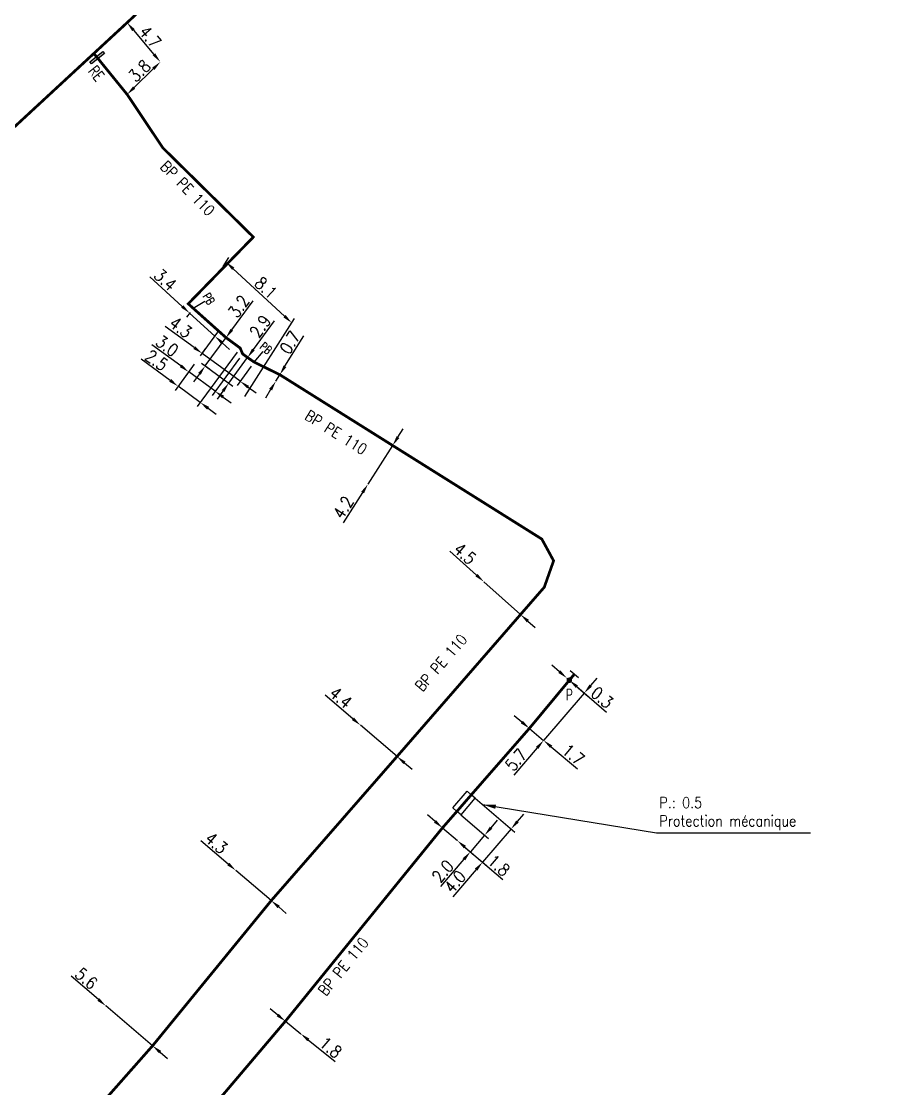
# Model space of a CAD drawing. Header units: millimetres. Extents: x 184998 to 186003, y 126995 to 128002.
# Drawn here: x 185809.5 to 185888.7, y 127800.4 to 127897.9 of the extents above; entities that cross this region are included whole.
import ezdxf
from ezdxf.enums import TextEntityAlignment as Align

# ---------------------------------------------------------------- set-up
doc = ezdxf.new("R2010")
doc.units = ezdxf.units.MM
doc.header["$PDMODE"] = 34
doc.linetypes.add('L_25_PE', pattern=[2000, 1000, 1000])
doc.layers.get('0').update_dxf_attribs({"linetype": 'CONTINUOUS'})
doc.layers.get('DEFPOINTS').update_dxf_attribs({"linetype": 'CONTINUOUS'})
for name, color, linetype in [('L_150', 1, 'CONTINUOUS'), ('L_300', 7, 'CONTINUOUS'), ('L_340', 7, 'CONTINUOUS'), ('L_420', 7, 'CONTINUOUS')]:
    doc.layers.add(name, color=color, linetype=linetype)
doc.styles.add('G_ROMANS', font='ROMANS.SHX', dxfattribs={"width": 0.75})
doc.styles.get("Standard").update_dxf_attribs({"font": 'romans.shx', "width": 0.85})
doc.dimstyles.get("Standard").update_dxf_attribs({"dimtxt": 1.5, "dimasz": 1.2, "dimexe": 0.625, "dimexo": 0.625, "dimgap": 0.25, "dimtad": 1, "dimdec": 1, "dimzin": 0, "dimdsep": 46, "dimtxsty": 'Standard', "dimcen": -0.5, "dimadec": 0, "dimazin": 0, "dimtfac": 1, "dimtdec": 1, "dimtmove": 0, "dimatfit": 3, "dimfxl": 0, "dimtolj": 1, "dimtzin": 0, "dimarcsym": 0})

# ---------------------------------------------------------------- blocks, each defined once
blk = doc.blocks.new('*D391')
at = {"layer": 'DEFPOINTS', "color": 0, "linetype": 'Continuous', "transparency": 16777216}
for p in [(185819.193, 127897.799), (185822.229, 127894.211), (185822.229, 127894.211)]:
    blk.add_point(p, dxfattribs=at)
at = {"layer": 'L_150', "color": 0, "linetype": 'Continuous', "lineweight": -2, "transparency": 16777216}
blk.add_line((185819.775, 127897.112), (185821.648, 127894.898), dxfattribs=at)
at = {"layer": 'L_150', "color": 0, "linetype": 'Continuous', "transparency": 16777216}
for points in [[(185819.889, 127897.209), (185819.66, 127897.015), (185819.193, 127897.799)], [(185821.762, 127894.995), (185821.533, 127894.801), (185822.229, 127894.211)]]:
    blk.add_solid(points, dxfattribs=at)
at = {"layer": 'L_150', "color": 0, "linetype": 'Continuous', "transparency": 16777216, "insert": (185821.284, 127896.489), "char_height": 1.125, "attachment_point": 5, "rotation": 310.23467}
blk.add_mtext('\\A1;4.7', dxfattribs=at)
blk = doc.blocks.new('*D393')
at = {"layer": 'DEFPOINTS', "color": 0, "linetype": 'Continuous', "transparency": 16777216}
for p in [(185822.229, 127894.211), (185822.229, 127894.211), (185819.195, 127891.241)]:
    blk.add_point(p, dxfattribs=at)
at = {"layer": 'L_150', "color": 0, "linetype": 'Continuous', "lineweight": -2, "transparency": 16777216}
blk.add_line((185819.839, 127891.871), (185821.586, 127893.581), dxfattribs=at)
at = {"layer": 'L_150', "color": 0, "linetype": 'Continuous', "transparency": 16777216}
for points in [[(185821.481, 127893.688), (185821.691, 127893.474), (185822.229, 127894.211)], [(185819.734, 127891.978), (185819.944, 127891.764), (185819.195, 127891.241)]]:
    blk.add_solid(points, dxfattribs=at)
at = {"layer": 'L_150', "color": 0, "linetype": 'Continuous', "transparency": 16777216, "insert": (185820.323, 127893.395), "char_height": 1.125, "attachment_point": 5, "rotation": 44.38571}
blk.add_mtext('\\A1;3.8', dxfattribs=at)
blk = doc.blocks.new('L_340_21')
at = {"linetype": 'Continuous'}
blk.add_hatch(color=0, dxfattribs=at).paths.add_polyline_path([(0.125, 0.75), (-0.125, 0.75), (-0.125, -0.75), (0.125, -0.75)])
at = {"color": 0, "linetype": 'Continuous'}
blk.add_lwpolyline([(-0.125, 0.75), (0.125, 0.75), (0.125, -0.75), (-0.125, -0.75)], close=True, dxfattribs=at)
at = {"color": 0, "linetype": 'Continuous', "width": 0.75}
for tag, height, flags, p in [('RE', 1, 8, (0, 2)), ('DEF_LEG', 1.2, 3, (0, -5)), ('DEF_COUP', 1.2, 3, (0, -7.5)), ('DEF_TYPE', 1.2, 3, (0, -10))]:
    blk.add_attdef(tag, text='', height=height, dxfattribs=dict(at, flags=flags)).set_placement(p, align=Align.MIDDLE)
blk = doc.blocks.new('*D1288')
at = {"layer": 'DEFPOINTS', "color": 0, "linetype": 'Continuous', "transparency": 16777216}
for p in [(185827.704, 127875.116), (185834.229, 127870.369), (185829.676, 127863.235)]:
    blk.add_point(p, dxfattribs=at)
at = {"layer": 'L_150', "color": 0, "linetype": 'Continuous', "lineweight": -2, "transparency": 16777216}
for p, q in [((185827.96, 127875.517), (185828.478, 127876.329)), ((185828.882, 127875.316), (185833.568, 127870.98)), ((185829.932, 127863.636), (185834.485, 127870.771))]:
    blk.add_line(p, q, dxfattribs=at)
at = {"layer": 'L_150', "color": 0, "linetype": 'Continuous', "transparency": 16777216}
for points in [[(185828.984, 127875.426), (185828.78, 127875.206), (185828.222, 127875.928)], [(185833.67, 127871.09), (185833.466, 127870.87), (185834.229, 127870.369)]]:
    blk.add_solid(points, dxfattribs=at)
at = {"layer": 'L_150', "color": 0, "linetype": 'Continuous', "transparency": 16777216, "insert": (185831.869, 127873.575), "char_height": 1.125, "attachment_point": 5, "rotation": 317.22074}
blk.add_mtext('\\A1;8.1', dxfattribs=at)
blk = doc.blocks.new('*D1415')
at = {"layer": 'DEFPOINTS', "color": 0, "linetype": 'Continuous', "transparency": 16777216}
for p in [(185817.258, 127807.952), (185817.258, 127807.952), (185821.52, 127804.319)]:
    blk.add_point(p, dxfattribs=at)
at = {"layer": 'L_150', "color": 0, "linetype": 'Continuous', "lineweight": -2, "transparency": 16777216}
for p, q in [((185816.573, 127808.535), (185814.077, 127810.662)), ((185821.52, 127804.319), (185817.258, 127807.952)), ((185822.205, 127803.736), (185822.89, 127803.152))]:
    blk.add_line(p, q, dxfattribs=at)
at = {"layer": 'L_150', "color": 0, "linetype": 'Continuous', "transparency": 16777216}
for points in [[(185816.67, 127808.65), (185816.475, 127808.421), (185817.258, 127807.952)], [(185822.302, 127803.85), (185822.108, 127803.621), (185821.52, 127804.319)]]:
    blk.add_solid(points, dxfattribs=at)
at = {"layer": 'L_150', "color": 0, "linetype": 'Continuous', "transparency": 16777216, "insert": (185815.469, 127810.461), "char_height": 1.125, "attachment_point": 5, "rotation": 319.56301}
blk.add_mtext('\\A1;5.6', dxfattribs=at)
blk = doc.blocks.new('*D1416')
at = {"layer": 'DEFPOINTS', "color": 0, "linetype": 'Continuous', "transparency": 16777216}
for p in [(185829.118, 127820.337), (185829.118, 127820.337), (185832.353, 127817.581)]:
    blk.add_point(p, dxfattribs=at)
at = {"layer": 'L_150', "color": 0, "linetype": 'Continuous', "lineweight": -2, "transparency": 16777216}
for p, q in [((185828.433, 127820.921), (185825.937, 127823.046)), ((185832.353, 127817.581), (185829.118, 127820.337)), ((185833.038, 127816.998), (185833.724, 127816.414))]:
    blk.add_line(p, q, dxfattribs=at)
at = {"layer": 'L_150', "color": 0, "linetype": 'Continuous', "transparency": 16777216}
for points in [[(185828.53, 127821.035), (185828.335, 127820.806), (185829.118, 127820.337)], [(185833.136, 127817.112), (185832.941, 127816.884), (185832.353, 127817.581)]]:
    blk.add_solid(points, dxfattribs=at)
at = {"layer": 'L_150', "color": 0, "linetype": 'Continuous', "transparency": 16777216, "insert": (185827.328, 127822.846), "char_height": 1.125, "attachment_point": 5, "rotation": 319.57868}
blk.add_mtext('\\A1;4.3', dxfattribs=at)
blk = doc.blocks.new('*D1417')
at = {"layer": 'DEFPOINTS', "color": 0, "linetype": 'Continuous', "transparency": 16777216}
for p in [(185840.497, 127833.608), (185840.497, 127833.608), (185843.841, 127830.748)]:
    blk.add_point(p, dxfattribs=at)
at = {"layer": 'L_150', "color": 0, "linetype": 'Continuous', "lineweight": -2, "transparency": 16777216}
for p, q in [((185839.814, 127834.193), (185837.287, 127836.354)), ((185843.841, 127830.748), (185840.497, 127833.608)), ((185844.525, 127830.163), (185845.209, 127829.578))]:
    blk.add_line(p, q, dxfattribs=at)
at = {"layer": 'L_150', "color": 0, "linetype": 'Continuous', "transparency": 16777216}
for points in [[(185839.911, 127834.307), (185839.716, 127834.079), (185840.497, 127833.608)], [(185844.623, 127830.277), (185844.428, 127830.049), (185843.841, 127830.748)]]:
    blk.add_solid(points, dxfattribs=at)
at = {"layer": 'L_150', "color": 0, "linetype": 'Continuous', "transparency": 16777216, "insert": (185838.696, 127836.136), "char_height": 1.125, "attachment_point": 5, "rotation": 319.45749}
blk.add_mtext('\\A1;4.4', dxfattribs=at)
blk = doc.blocks.new('*D1418')
at = {"layer": 'DEFPOINTS', "color": 0, "linetype": 'Continuous', "transparency": 16777216}
for p in [(185851.765, 127846.721), (185851.765, 127846.721), (185855.118, 127843.72)]:
    blk.add_point(p, dxfattribs=at)
at = {"layer": 'L_150', "color": 0, "linetype": 'Continuous', "lineweight": -2, "transparency": 16777216}
for p, q in [((185851.094, 127847.321), (185848.651, 127849.507)), ((185855.118, 127843.72), (185851.765, 127846.721)), ((185855.789, 127843.12), (185856.46, 127842.52))]:
    blk.add_line(p, q, dxfattribs=at)
at = {"layer": 'L_150', "color": 0, "linetype": 'Continuous', "transparency": 16777216}
for points in [[(185851.194, 127847.433), (185850.994, 127847.209), (185851.765, 127846.721)], [(185855.889, 127843.232), (185855.689, 127843.008), (185855.118, 127843.72)]]:
    blk.add_solid(points, dxfattribs=at)
at = {"layer": 'L_150', "color": 0, "linetype": 'Continuous', "transparency": 16777216, "insert": (185850.037, 127849.273), "char_height": 1.125, "attachment_point": 5, "rotation": 318.17962}
blk.add_mtext('\\A1;4.5', dxfattribs=at)
blk = doc.blocks.new('*D1419')
at = {"layer": 'DEFPOINTS', "color": 0, "linetype": 'Continuous', "transparency": 16777216}
for p in [(185843.44, 127859.165), (185841.181, 127855.625), (185841.181, 127855.625)]:
    blk.add_point(p, dxfattribs=at)
at = {"layer": 'L_150', "color": 0, "linetype": 'Continuous', "lineweight": -2, "transparency": 16777216}
for p, q in [((185843.924, 127859.924), (185844.408, 127860.683)), ((185843.44, 127859.165), (185841.181, 127855.625)), ((185840.697, 127854.866), (185838.933, 127852.103))]:
    blk.add_line(p, q, dxfattribs=at)
at = {"layer": 'L_150', "color": 0, "linetype": 'Continuous', "transparency": 16777216}
for points in [[(185843.798, 127860.005), (185844.051, 127859.843), (185843.44, 127859.165)], [(185840.57, 127854.947), (185840.823, 127854.786), (185841.181, 127855.625)]]:
    blk.add_solid(points, dxfattribs=at)
at = {"layer": 'L_150', "color": 0, "linetype": 'Continuous', "transparency": 16777216, "insert": (185838.94, 127853.509), "char_height": 1.125, "attachment_point": 5, "rotation": 57.45566}
blk.add_mtext('\\A1;4.2', dxfattribs=at)
blk = doc.blocks.new('*D1420')
at = {"layer": 'DEFPOINTS', "color": 0, "linetype": 'Continuous', "transparency": 16777216}
for p in [(185832.772, 127865.035), (185832.772, 127865.035), (185833.137, 127865.632)]:
    blk.add_point(p, dxfattribs=at)
at = {"layer": 'L_150', "color": 0, "linetype": 'Continuous', "lineweight": -2, "transparency": 16777216}
for p, q in [((185833.608, 127866.399), (185835.322, 127869.195)), ((185832.772, 127865.035), (185833.137, 127865.632)), ((185832.301, 127864.268), (185831.831, 127863.501))]:
    blk.add_line(p, q, dxfattribs=at)
at = {"layer": 'L_150', "color": 0, "linetype": 'Continuous', "transparency": 16777216}
for points in [[(185833.48, 127866.478), (185833.736, 127866.321), (185833.137, 127865.632)], [(185832.173, 127864.346), (185832.429, 127864.189), (185832.772, 127865.035)]]:
    blk.add_solid(points, dxfattribs=at)
at = {"layer": 'L_150', "color": 0, "linetype": 'Continuous', "transparency": 16777216, "insert": (185834.061, 127868.573), "char_height": 1.125, "attachment_point": 5, "rotation": 58.48798}
blk.add_mtext('\\A1;0.7', dxfattribs=at)
blk = doc.blocks.new('*D1431')
at = {"layer": 'DEFPOINTS', "color": 0, "linetype": 'Continuous', "transparency": 16777216}
for p in [(185833.644, 127806.557), (185835.042, 127805.422), (185835.042, 127805.422)]:
    blk.add_point(p, dxfattribs=at)
at = {"layer": 'L_150', "color": 0, "linetype": 'Continuous', "lineweight": -2, "transparency": 16777216}
for p, q in [((185832.946, 127807.124), (185832.247, 127807.691)), ((185833.644, 127806.557), (185835.042, 127805.422)), ((185835.741, 127804.855), (185838.18, 127802.875))]:
    blk.add_line(p, q, dxfattribs=at)
at = {"layer": 'L_150', "color": 0, "linetype": 'Continuous', "transparency": 16777216}
for points in [[(185833.04, 127807.24), (185832.851, 127807.007), (185833.644, 127806.557)], [(185835.835, 127804.971), (185835.646, 127804.738), (185835.042, 127805.422)]]:
    blk.add_solid(points, dxfattribs=at)
at = {"layer": 'L_150', "color": 0, "linetype": 'Continuous', "transparency": 16777216, "insert": (185837.782, 127804.163), "char_height": 1.125, "attachment_point": 5, "rotation": 320.9317}
blk.add_mtext('\\A1;1.8', dxfattribs=at)
blk = doc.blocks.new('*D1432')
at = {"layer": 'DEFPOINTS', "color": 0, "linetype": 'Continuous', "transparency": 16777216}
for p in [(185847.992, 127824.23), (185849.358, 127823.058), (185849.358, 127823.058)]:
    blk.add_point(p, dxfattribs=at)
at = {"layer": 'L_150', "color": 0, "linetype": 'Continuous', "lineweight": -2, "transparency": 16777216}
for p, q in [((185847.309, 127824.817), (185846.627, 127825.403)), ((185847.992, 127824.23), (185849.358, 127823.058)), ((185850.041, 127822.471), (185853.503, 127819.499))]:
    blk.add_line(p, q, dxfattribs=at)
at = {"layer": 'L_150', "color": 0, "linetype": 'Continuous', "transparency": 16777216}
for points in [[(185847.407, 127824.931), (185847.212, 127824.703), (185847.992, 127824.23)], [(185850.138, 127822.585), (185849.943, 127822.358), (185849.358, 127823.058)]]:
    blk.add_solid(points, dxfattribs=at)
at = {"layer": 'L_150', "color": 0, "linetype": 'Continuous', "transparency": 16777216, "insert": (185853.141, 127820.798), "char_height": 1.125, "attachment_point": 5, "rotation": 319.34597}
blk.add_mtext('\\A1;1.8', dxfattribs=at)
blk = doc.blocks.new('*D1433')
at = {"layer": 'DEFPOINTS', "color": 0, "linetype": 'Continuous', "transparency": 16777216}
for p in [(185849.31, 127825.735), (185849.358, 127823.058), (185850.541, 127822.042)]:
    blk.add_point(p, dxfattribs=at)
at = {"layer": 'L_150', "color": 0, "linetype": 'Continuous', "lineweight": -2, "transparency": 16777216}
for p, q in [((185849.666, 127825.43), (185852.199, 127823.254)), ((185852.43, 127824.242), (185853.016, 127824.925)), ((185851.844, 127823.559), (185850.541, 127822.042)), ((185849.713, 127822.752), (185850.896, 127821.737)), ((185849.954, 127821.359), (185847.819, 127818.872))]:
    blk.add_line(p, q, dxfattribs=at)
at = {"layer": 'L_150', "color": 0, "linetype": 'Continuous', "transparency": 16777216}
for points in [[(185852.316, 127824.34), (185852.544, 127824.144), (185851.844, 127823.559)], [(185849.841, 127821.457), (185850.068, 127821.261), (185850.541, 127822.042)]]:
    blk.add_solid(points, dxfattribs=at)
at = {"layer": 'L_150', "color": 0, "linetype": 'Continuous', "transparency": 16777216, "insert": (185848.024, 127820.263), "char_height": 1.125, "attachment_point": 5, "rotation": 49.34597}
blk.add_mtext('\\A1;2.0', dxfattribs=at)
blk = doc.blocks.new('*D1434')
at = {"layer": 'DEFPOINTS', "color": 0, "linetype": 'Continuous', "transparency": 16777216}
for p in [(185850.613, 127827.252), (185849.358, 127823.058), (185851.648, 127821.091)]:
    blk.add_point(p, dxfattribs=at)
at = {"layer": 'L_150', "color": 0, "linetype": 'Continuous', "lineweight": -2, "transparency": 16777216}
for p, q in [((185850.969, 127826.947), (185854.61, 127823.82)), ((185854.84, 127824.808), (185855.427, 127825.491)), ((185854.254, 127824.126), (185851.648, 127821.091)), ((185849.713, 127822.752), (185852.004, 127820.786)), ((185851.062, 127820.408), (185848.926, 127817.921))]:
    blk.add_line(p, q, dxfattribs=at)
at = {"layer": 'L_150', "color": 0, "linetype": 'Continuous', "transparency": 16777216}
for points in [[(185854.727, 127824.906), (185854.954, 127824.711), (185854.254, 127824.126)], [(185850.948, 127820.506), (185851.176, 127820.31), (185851.648, 127821.091)]]:
    blk.add_solid(points, dxfattribs=at)
at = {"layer": 'L_150', "color": 0, "linetype": 'Continuous', "transparency": 16777216, "insert": (185849.132, 127819.312), "char_height": 1.125, "attachment_point": 5, "rotation": 49.34597}
blk.add_mtext('\\A1;4.0', dxfattribs=at)
blk = doc.blocks.new('*D1435')
at = {"layer": 'DEFPOINTS', "color": 0, "linetype": 'Continuous', "transparency": 16777216}
for p in [(185855.926, 127833.316), (185857.227, 127832.222), (185857.227, 127832.222)]:
    blk.add_point(p, dxfattribs=at)
at = {"layer": 'L_150', "color": 0, "linetype": 'Continuous', "lineweight": -2, "transparency": 16777216}
for p, q in [((185855.238, 127833.895), (185854.549, 127834.475)), ((185855.926, 127833.316), (185857.227, 127832.222)), ((185857.916, 127831.642), (185860.32, 127829.62))]:
    blk.add_line(p, q, dxfattribs=at)
at = {"layer": 'L_150', "color": 0, "linetype": 'Continuous', "transparency": 16777216}
for points in [[(185855.334, 127834.01), (185855.141, 127833.781), (185855.926, 127833.316)], [(185858.013, 127831.757), (185857.819, 127831.528), (185857.227, 127832.222)]]:
    blk.add_solid(points, dxfattribs=at)
at = {"layer": 'L_150', "color": 0, "linetype": 'Continuous', "transparency": 16777216, "insert": (185859.945, 127830.915), "char_height": 1.125, "attachment_point": 5, "rotation": 319.93021}
blk.add_mtext('\\A1;1.7', dxfattribs=at)
blk = doc.blocks.new('*D1436')
at = {"layer": 'DEFPOINTS', "color": 0, "linetype": 'Continuous', "transparency": 16777216}
for p in [(185859.577, 127837.717), (185857.227, 127832.222), (185857.227, 127832.222)]:
    blk.add_point(p, dxfattribs=at)
at = {"layer": 'L_300', "color": 0, "linetype": 'Continuous', "lineweight": -2, "transparency": 16777216}
for p, q in [((185861.527, 127837.229), (185862.113, 127837.912)), ((185860.941, 127836.546), (185857.227, 127832.222)), ((185859.933, 127837.412), (185861.296, 127836.241)), ((185856.641, 127831.539), (185854.505, 127829.052))]:
    blk.add_line(p, q, dxfattribs=at)
at = {"layer": 'L_300', "color": 0, "linetype": 'Continuous', "transparency": 16777216}
for points in [[(185861.413, 127837.327), (185861.641, 127837.131), (185860.941, 127836.546)], [(185856.527, 127831.637), (185856.755, 127831.441), (185857.227, 127832.222)]]:
    blk.add_solid(points, dxfattribs=at)
at = {"layer": 'L_300', "color": 0, "linetype": 'Continuous', "transparency": 16777216, "insert": (185854.711, 127830.443), "char_height": 1.125, "attachment_point": 5, "rotation": 49.34597}
blk.add_mtext('\\A1;5.7', dxfattribs=at)
blk = doc.blocks.new('*D1437')
at = {"layer": 'DEFPOINTS', "color": 0, "linetype": 'Continuous', "transparency": 16777216}
for p in [(185859.35, 127837.912), (185859.35, 127837.912), (185859.577, 127837.717)]:
    blk.add_point(p, dxfattribs=at)
at = {"layer": 'L_300', "color": 0, "linetype": 'Continuous', "lineweight": -2, "transparency": 16777216}
for p, q in [((185858.667, 127838.499), (185857.984, 127839.085)), ((185859.35, 127837.912), (185859.577, 127837.717)), ((185860.26, 127837.131), (185862.983, 127834.793))]:
    blk.add_line(p, q, dxfattribs=at)
at = {"layer": 'L_300', "color": 0, "linetype": 'Continuous', "transparency": 16777216}
for points in [[(185858.765, 127838.613), (185858.569, 127838.385), (185859.35, 127837.912)], [(185860.358, 127837.244), (185860.162, 127837.017), (185859.577, 127837.717)]]:
    blk.add_solid(points, dxfattribs=at)
at = {"layer": 'L_300', "color": 0, "linetype": 'Continuous', "transparency": 16777216, "insert": (185862.569, 127836.136), "char_height": 1.125, "attachment_point": 5, "rotation": 319.34597}
blk.add_mtext('\\A1;0.3', dxfattribs=at)
blk = doc.blocks.new('L_340_07')
at = {"color": 0, "linetype": 'Continuous', "const_width": 0.25, "flags": 128}
blk.add_lwpolyline([(0, 0), (0.35, 0)], dxfattribs=at)
at = {"color": 0, "linetype": 'Continuous', "flags": 128}
blk.add_lwpolyline([(0.35, -0.5), (0.35, 0.5)], dxfattribs=at)
at = {"color": 0, "linetype": 'Continuous', "width": 0.75, "flags": 3}
for tag, p in [('DEF_LEG', (0.723, -3.465)), ('DEF_COUP', (0.723, -5.965)), ('DEF_TYPE', (0.723, -8.465))]:
    blk.add_attdef(tag, text='', height=1.2, dxfattribs=at).set_placement(p, align=Align.MIDDLE)
blk = doc.blocks.new('L_300_12')
at = {"color": 0, "linetype": 'Continuous', "const_width": 0.248, "flags": 128}
blk.add_lwpolyline([(-0.126, 0, 1), (0.126, 0, 1)], format="xyb", close=True, dxfattribs=at)
at = {"linetype": 'Continuous', "style": 'G_ROMANS', "width": 0.75}
blk.add_attdef('P', text='', height=1, dxfattribs=at).set_placement((0, 1.331), align=Align.MIDDLE_CENTER)
at = {"color": 0, "linetype": 'Continuous', "width": 0.75, "flags": 3}
for tag, p in [('DEF_LEG', (0, -5)), ('DEF_COUP', (0, -7.5)), ('DEF_TYPE', (0, -10))]:
    blk.add_attdef(tag, text='', height=1.2, dxfattribs=at).set_placement(p, align=Align.MIDDLE)
blk = doc.blocks.new('*D1447')
at = {"layer": 'DEFPOINTS', "color": 0, "linetype": 'Continuous', "transparency": 16777216}
for p in [(185825.607, 127866.97), (185830.193, 127867.201), (185828.477, 127864.863)]:
    blk.add_point(p, dxfattribs=at)
at = {"layer": 'L_150', "color": 0, "linetype": 'Continuous', "lineweight": -2, "transparency": 16777216}
for p, q in [((185830.726, 127867.926), (185832.65, 127870.545)), ((185828.477, 127864.863), (185830.193, 127867.201)), ((185825.985, 127866.693), (185828.854, 127864.586)), ((185827.944, 127864.138), (185827.411, 127863.412))]:
    blk.add_line(p, q, dxfattribs=at)
at = {"layer": 'L_150', "color": 0, "linetype": 'Continuous', "transparency": 16777216}
for points in [[(185830.605, 127868.015), (185830.847, 127867.837), (185830.193, 127867.201)], [(185827.823, 127864.227), (185828.065, 127864.049), (185828.477, 127864.863)]]:
    blk.add_solid(points, dxfattribs=at)
at = {"layer": 'L_150', "color": 0, "linetype": 'Continuous', "transparency": 16777216, "insert": (185831.355, 127870.049), "char_height": 1.125, "attachment_point": 5, "rotation": 53.70586}
blk.add_mtext('\\A1;2.9', dxfattribs=at)
blk = doc.blocks.new('*D1448')
at = {"layer": 'DEFPOINTS', "color": 0, "linetype": 'Continuous', "transparency": 16777216}
for p in [(185828.227, 127869.017), (185825.607, 127866.97), (185826.333, 127866.438)]:
    blk.add_point(p, dxfattribs=at)
at = {"layer": 'L_150', "color": 0, "linetype": 'Continuous', "lineweight": -2, "transparency": 16777216}
for p, q in [((185828.76, 127869.742), (185830.7, 127872.385)), ((185826.333, 127866.438), (185828.227, 127869.017)), ((185825.985, 127866.693), (185826.711, 127866.16)), ((185825.8, 127865.712), (185825.267, 127864.987))]:
    blk.add_line(p, q, dxfattribs=at)
at = {"layer": 'L_150', "color": 0, "linetype": 'Continuous', "transparency": 16777216}
for points in [[(185828.639, 127869.831), (185828.881, 127869.653), (185828.227, 127869.017)], [(185825.679, 127865.801), (185825.921, 127865.623), (185826.333, 127866.438)]]:
    blk.add_solid(points, dxfattribs=at)
at = {"layer": 'L_150', "color": 0, "linetype": 'Continuous', "transparency": 16777216, "insert": (185829.392, 127871.87), "char_height": 1.125, "attachment_point": 5, "rotation": 53.70586}
blk.add_mtext('\\A1;3.2', dxfattribs=at)
blk = doc.blocks.new('*D1449')
at = {"layer": 'DEFPOINTS', "color": 0, "linetype": 'Continuous', "transparency": 16777216}
for p in [(185825.607, 127866.97), (185826.051, 127867.575), (185830.801, 127866.779)]:
    blk.add_point(p, dxfattribs=at)
at = {"layer": 'L_340', "color": 0, "linetype": 'Continuous', "lineweight": -2, "transparency": 16777216}
for p, q in [((185825.326, 127868.108), (185822.683, 127870.048)), ((185825.885, 127867.348), (185826.329, 127867.953)), ((185829.517, 127865.03), (185826.051, 127867.575)), ((185830.524, 127866.401), (185829.239, 127864.652)), ((185830.242, 127864.497), (185830.968, 127863.964))]:
    blk.add_line(p, q, dxfattribs=at)
at = {"layer": 'L_340', "color": 0, "linetype": 'Continuous', "transparency": 16777216}
for points in [[(185825.415, 127868.229), (185825.237, 127867.987), (185826.051, 127867.575)], [(185830.331, 127864.618), (185830.154, 127864.376), (185829.517, 127865.03)]]:
    blk.add_solid(points, dxfattribs=at)
at = {"layer": 'L_340', "color": 0, "linetype": 'Continuous', "transparency": 16777216, "insert": (185824.086, 127869.949), "char_height": 1.125, "attachment_point": 5, "rotation": 323.70586}
blk.add_mtext('\\A1;4.3', dxfattribs=at)
blk = doc.blocks.new('*D1450')
at = {"layer": 'DEFPOINTS', "color": 0, "linetype": 'Continuous', "transparency": 16777216}
for p in [(185829.516, 127868.07), (185825.607, 127866.97), (185823.851, 127864.579)]:
    blk.add_point(p, dxfattribs=at)
at = {"layer": 'L_150', "color": 0, "linetype": 'Continuous', "lineweight": -2, "transparency": 16777216}
for p, q in [((185823.125, 127865.112), (185820.483, 127867.052)), ((185829.239, 127867.692), (185825.588, 127862.721)), ((185825.33, 127866.593), (185823.573, 127864.201)), ((185825.866, 127863.099), (185823.851, 127864.579)), ((185826.591, 127862.566), (185827.317, 127862.034))]:
    blk.add_line(p, q, dxfattribs=at)
at = {"layer": 'L_150', "color": 0, "linetype": 'Continuous', "transparency": 16777216}
for points in [[(185823.214, 127865.233), (185823.037, 127864.991), (185823.851, 127864.579)], [(185826.68, 127862.687), (185826.502, 127862.446), (185825.866, 127863.099)]]:
    blk.add_solid(points, dxfattribs=at)
at = {"layer": 'L_150', "color": 0, "linetype": 'Continuous', "transparency": 16777216, "insert": (185821.885, 127866.953), "char_height": 1.125, "attachment_point": 5, "rotation": 323.70586}
blk.add_mtext('\\A1;2.5', dxfattribs=at)
blk = doc.blocks.new('*D1451')
at = {"layer": 'DEFPOINTS', "color": 0, "linetype": 'Continuous', "transparency": 16777216}
for p in [(185825.607, 127866.97), (185829.742, 127867.532), (185824.819, 127865.897)]:
    blk.add_point(p, dxfattribs=at)
at = {"layer": 'L_150', "color": 0, "linetype": 'Continuous', "lineweight": -2, "transparency": 16777216}
for p, q in [((185824.094, 127866.43), (185821.451, 127868.371)), ((185829.464, 127867.154), (185826.959, 127863.744)), ((185825.33, 127866.593), (185824.541, 127865.519)), ((185827.237, 127864.121), (185824.819, 127865.897)), ((185827.962, 127863.589), (185828.688, 127863.056))]:
    blk.add_line(p, q, dxfattribs=at)
at = {"layer": 'L_150', "color": 0, "linetype": 'Continuous', "transparency": 16777216}
for points in [[(185824.182, 127866.551), (185824.005, 127866.309), (185824.819, 127865.897)], [(185828.051, 127863.71), (185827.873, 127863.468), (185827.237, 127864.121)]]:
    blk.add_solid(points, dxfattribs=at)
at = {"layer": 'L_150', "color": 0, "linetype": 'Continuous', "transparency": 16777216, "insert": (185822.854, 127868.271), "char_height": 1.125, "attachment_point": 5, "rotation": 323.70586}
blk.add_mtext('\\A1;3.0', dxfattribs=at)
blk = doc.blocks.new('L_340_13')
at = {"color": 0, "linetype": 'Continuous', "flags": 128}
blk.add_lwpolyline([(0, 0), (0, 1.25)], dxfattribs=at)
at = {"color": 0, "linetype": 'Continuous', "style": 'G_ROMANS', "width": 0.75}
blk.add_text('PB', height=0.75, dxfattribs=at).set_placement((0, 1.663), align=Align.MIDDLE)
at = {"color": 0, "linetype": 'Continuous', "width": 0.75, "flags": 3}
for tag, p in [('DEF_LEG', (0, -10)), ('DEF_COUP', (0, -12.5)), ('DEF_TYPE', (0, -15))]:
    blk.add_attdef(tag, text='', height=1.2, dxfattribs=at).set_placement(p, align=Align.MIDDLE)
blk = doc.blocks.new('*D1460')
at = {"layer": 'DEFPOINTS', "color": 0, "linetype": 'Continuous', "transparency": 16777216}
for p in [(185825.226, 127871.703), (185827.21, 127869.154), (185825.607, 127866.971)]:
    blk.add_point(p, dxfattribs=at)
at = {"layer": 'L_340', "color": 0, "linetype": 'Continuous', "lineweight": -2, "transparency": 16777216}
for p, q in [((185824.235, 127871.865), (185821.276, 127874.562)), ((185824.947, 127871.323), (185824.621, 127870.879)), ((185827.21, 127869.154), (185824.9, 127871.259)), ((185825.886, 127867.35), (185827.49, 127869.533)), ((185827.876, 127868.547), (185828.541, 127867.941))]:
    blk.add_line(p, q, dxfattribs=at)
at = {"layer": 'L_340', "color": 0, "linetype": 'Continuous', "transparency": 16777216}
for points in [[(185824.336, 127871.976), (185824.134, 127871.755), (185824.9, 127871.259)], [(185827.977, 127868.658), (185827.775, 127868.436), (185827.21, 127869.154)]]:
    blk.add_solid(points, dxfattribs=at)
at = {"layer": 'L_340', "color": 0, "linetype": 'Continuous', "transparency": 16777216, "insert": (185822.677, 127874.3), "char_height": 1.125, "attachment_point": 5, "rotation": 317.65476}
blk.add_mtext('\\A1;3.4', dxfattribs=at)

msp = doc.modelspace()

# ---------------------------------------------------------------- linework, layer by layer
at = {"layer": 'L_150', "linetype": 'L_25_PE', "const_width": 0.25}
msp.add_lwpolyline([(185949.648, 128000), (185944.59, 127996.103), (185930.344, 127984.759), (185919.587, 127976.437), (185910.522, 127969.358), (185877.647, 127943.63), (185866.513, 127935.082), (185852.815, 127924.495), (185832.19, 127909.977), (185819.193, 127897.799), (185808.721, 127888.104), (185806.478, 127889.842), (185801.407, 127889.739), (185793.037, 127884.953), (185787.267, 127881.145), (185781.251, 127877.391), (185766.15, 127866.108), (185755.164, 127857.772), (185748.217, 127852.336), (185719.528, 127831.312)], dxfattribs=at)
at = {"layer": 'L_150', "linetype": 'L_25_PE'}
for points in [[(185816.154, 127894.985, 0.25, 0.25, 0), (185819.195, 127891.241, 0.25, 0.25, 0), (185822.459, 127886.356, 0.25, 0.25, 0), (185830.721, 127878.211, 0.25, 0.25, 0), (185827.704, 127875.116, 0.25, 0.25, 0), (185824.778, 127872.115, 0.25, 0.25, 0), (185825.226, 127871.703, 0.25, 0.25, 0), (185828.227, 127869.017, 0.25, 0.25, 0), (185828.538, 127868.789, 0.25, 0.25, 0), (185829.516, 127868.07, 0.25, 0.25, 0), (185829.742, 127867.532, 0.25, 0.25, 0), (185829.742, 127867.532, 0.25, 0.25, 0), (185830.193, 127867.201, 0.25, 0.25, 0), (185830.801, 127866.779, 0.25, 0.25, 0), (185833.137, 127865.632, 0.25, 0.25, 0), (185843.44, 127859.165, 0.25, 0.25, 0), (185857.064, 127850.614, 0.25, 0.25, 0), (185858.141, 127848.632, 0.25, 0.25, 0), (185857.289, 127846.217, 0.25, 0.25, 0), (185855.118, 127843.72, 0.25, 0.25, 0), (185843.841, 127830.748, 0.25, 0.25, 0), (185832.353, 127817.581, 0.25, 0.25, 0), (185821.52, 127804.319, 0.25, 0.25, 0), (185810.474, 127791.807, 0.25, 0.25, 0)], [(185757.103, 127716.542, 0.25, 0.25, 0), (185757.579, 127716.847, 0.25, 0.25, 0), (185757.56, 127717.273, 0.25, 0.25, 0), (185759.19, 127719.335, 0.25, 0.25, 0), (185766.365, 127727.943, 0.25, 0.25, 0), (185777.72, 127741.372, 0.25, 0.25, 0), (185786.826, 127752.048, 0.25, 0.25, 0), (185795.774, 127762.885, 0.25, 0.25, 0), (185799.576, 127767.176, 0.25, 0.25, 0), (185815.336, 127784.496, 0.25, 0.25, 0), (185817.706, 127787.101, 0.25, 0.25, 0), (185818.945, 127788.861, 0.25, 0.25, 0), (185820.42, 127790.957, 0.25, 0.25, 0), (185833.644, 127806.557, 0.25, 0.25, 0), (185847.992, 127824.23, 0.25, 0.25, 0), (185849.31, 127825.735, 0.25, 0.25, 0), (185850.621, 127827.245, 0.25, 0.25, 0), (185855.926, 127833.316, 0.25, 0.25, 0), (185859.577, 127837.717, 0.25, 0.25, 0), (185859.801, 127837.986, 0, 0, 0)]]:
    msp.add_lwpolyline(points, format="xyseb", dxfattribs=at)
at = {"layer": 'L_420', "color": 7, "linetype": 'CONTINUOUS'}
for p, q in [((185848.931, 127826.061), (185850.234, 127827.578)), ((185849.689, 127825.409), (185850.992, 127826.927)), ((185850.234, 127827.578), (185850.613, 127827.252)), ((185850.992, 127826.927), (185850.613, 127827.252)), ((185848.931, 127826.061), (185849.31, 127825.735)), ((185849.689, 127825.409), (185849.31, 127825.735))]:
    msp.add_line(p, q, dxfattribs=at)

# ---------------------------------------------------------------- block references
at = {"layer": 'L_300'}
ref = msp.add_blockref('L_300_12', (185859.577, 127837.717), dxfattribs=dict(at, rotation=180))
ref.add_attrib('P', 'P', dxfattribs={"layer": '0', "linetype": 'Continuous', "height": 1, "style": 'G_ROMANS', "width": 0.75}).set_placement((185859.577, 127836.386), align=Align.MIDDLE_CENTER)
at = {"layer": 'L_340'}
ref = msp.add_blockref('L_340_21', (185816.46, 127894.607), dxfattribs=dict(at, rotation=308.9993034879479))
ref.add_attrib('RE', 'RE', dxfattribs={"layer": '0', "color": 0, "linetype": 'Continuous', "height": 1, "rotation": 308.9993, "style": 'G_ROMANS', "width": 0.75, "flags": 8}).set_placement((185816.39, 127893.17), align=Align.MIDDLE)
for name, p, rotation in [('L_340_13', (185825.226, 127871.703), 301.379569352769), ('L_340_13', (185830.801, 127866.779), 320.0960889469271), ('L_340_07', (185859.801, 127837.986), 50.32028599695084)]:
    msp.add_blockref(name, p, dxfattribs=dict(at, rotation=rotation))

# ---------------------------------------------------------------- texts
at = {"layer": 'L_150', "linetype": 'L_25_PE', "width": 0.85}
for rotation, p in [(314.38571, (185824.713, 127882.657)), (327.88603, (185838.269, 127860.364)), (48.89542, (185847.862, 127839.32)), (50.92996, (185838.945, 127811.558))]:
    msp.add_text('BP PE 110', height=1, rotation=rotation, dxfattribs=at).set_placement(p, align=Align.MIDDLE)
at = {"layer": 'L_420', "linetype": 'Continuous', "insert": (185867.799, 127825.53), "char_height": 1, "attachment_point": 4}
msp.add_mtext('P.: 0.5\\PProtection mécanique', dxfattribs=at)

# ---------------------------------------------------------------- dimensions: what is measured, and where the dimension line sits
at = {"layer": 'L_150', "linetype": 'Continuous'}
for base, p1, p2, angle, override, picture, middle in [((185822.229, 127894.211), (185819.193, 127897.799), (185822.229, 127894.211), 130.23467, {"dimscale": 0.75}, '*D391', (185820.711, 127896.005)), ((185826.333, 127866.438), (185828.227, 127869.017), (185825.607, 127866.97), 53.70586, {"dimscale": 0.75, "dimatfit": 0}, '*D1448', (185829.996, 127871.426)), ((185828.477, 127864.863), (185830.193, 127867.201), (185825.607, 127866.97), 53.70586, {"dimscale": 0.75, "dimatfit": 0}, '*D1447', (185831.959, 127869.605)), ((185832.772, 127865.035), (185833.137, 127865.632), (185832.772, 127865.035), 58.48798, {"dimscale": 0.75, "dimatfit": 0}, '*D1420', (185834.7, 127868.181)), ((185824.819, 127865.897), (185829.742, 127867.532), (185825.607, 127866.97), 323.70586, {"dimscale": 0.75, "dimatfit": 0}, '*D1451', (185822.41, 127867.667)), ((185823.851, 127864.579), (185829.516, 127868.07), (185825.607, 127866.97), 323.70586, {"dimscale": 0.75, "dimatfit": 0}, '*D1450', (185821.442, 127866.348)), ((185841.181, 127855.625), (185843.44, 127859.165), (185841.181, 127855.625), 57.45566, {"dimscale": 0.75, "dimlfac": 1, "dimlunit": 2, "dimatfit": 0}, '*D1419', (185839.573, 127853.105)), ((185851.765, 127846.721), (185855.118, 127843.72), (185851.765, 127846.721), 318.17962, {"dimscale": 0.75, "dimatfit": 0}, '*D1418', (185849.537, 127848.714)), ((185840.497, 127833.608), (185843.841, 127830.748), (185840.497, 127833.608), 319.45749, {"dimscale": 0.75, "dimlfac": 1, "dimlunit": 2, "dimatfit": 0}, '*D1417', (185838.209, 127835.566)), ((185857.227, 127832.222), (185855.926, 127833.316), (185857.227, 127832.222), 139.93021, {"dimscale": 0.75, "dimlfac": 1, "dimlunit": 2, "dimatfit": 0}, '*D1435', (185859.463, 127830.342)), ((185851.648, 127821.091), (185850.613, 127827.252), (185849.358, 127823.058), 49.34597, {"dimscale": 0.75, "dimatfit": 0}, '*D1434', (185849.701, 127818.823)), ((185849.358, 127823.058), (185847.992, 127824.23), (185849.358, 127823.058), 139.34597, {"dimscale": 0.75, "dimatfit": 0}, '*D1432', (185852.652, 127820.229)), ((185850.541, 127822.042), (185849.31, 127825.735), (185849.358, 127823.058), 49.34597, {"dimscale": 0.75, "dimatfit": 0}, '*D1433', (185848.593, 127819.774)), ((185829.118, 127820.337), (185832.353, 127817.581), (185829.118, 127820.337), 319.57868, {"dimscale": 0.75, "dimlfac": 1, "dimlunit": 2, "dimatfit": 0}, '*D1416', (185826.842, 127822.275)), ((185817.258, 127807.952), (185821.52, 127804.319), (185817.258, 127807.952), 319.56301, {"dimscale": 0.75, "dimlfac": 1, "dimlunit": 2, "dimatfit": 0}, '*D1415', (185814.982, 127809.89)), ((185835.042, 127805.422), (185833.644, 127806.557), (185835.042, 127805.422), 140.9317, {"dimscale": 0.75, "dimlfac": 1, "dimlunit": 2, "dimatfit": 0}, '*D1431', (185837.31, 127803.581))]:
    dim = msp.add_linear_dim(base=base, p1=p1, p2=p2, angle=angle, dimstyle='Standard', override=override, dxfattribs=at)
    dim.commit()
    dim.dimension.update_dxf_attribs({"geometry": picture, "text_midpoint": middle, "dimtype": 160})
for base, p1, p2, angle, text, picture, middle in [((185822.229, 127894.211), (185819.195, 127891.241), (185822.229, 127894.211), 224.38571, '3.8', '*D393', (185820.848, 127892.859)), ((185834.229, 127870.369), (185827.704, 127875.116), (185829.676, 127863.235), 137.22074, '8.1', '*D1288', (185831.359, 127873.024))]:
    dim = msp.add_linear_dim(base=base, p1=p1, p2=p2, angle=angle, text=text, dimstyle='Standard', override={"dimscale": 0.75}, dxfattribs=at)
    dim.commit()
    dim.dimension.update_dxf_attribs({"geometry": picture, "text_midpoint": middle, "dimtype": 160})
at = {"layer": 'L_300', "linetype": 'Continuous'}
for base, p2, angle, picture, middle in [((185859.35, 127837.912), (185859.35, 127837.912), 319.34597, '*D1437', (185862.08, 127835.567)), ((185857.227, 127832.222), (185857.227, 127832.222), 49.34597, '*D1436', (185855.28, 127829.954))]:
    dim = msp.add_linear_dim(base=base, p1=(185859.577, 127837.717), p2=p2, angle=angle, dimstyle='Standard', override={"dimscale": 0.75, "dimatfit": 0}, dxfattribs=at)
    dim.commit()
    dim.dimension.update_dxf_attribs({"geometry": picture, "text_midpoint": middle, "dimtype": 160})
at = {"layer": 'L_340', "linetype": 'Continuous'}
dim = msp.add_linear_dim(base=(185827.21, 127869.154), p1=(185825.226, 127871.703), p2=(185825.607, 127866.97), angle=137.65476, text='3.4', dimstyle='Standard', override={"dimscale": 0.75, "dimatfit": 0}, dxfattribs=at)
dim.commit()
dim.dimension.update_dxf_attribs({"geometry": '*D1460', "text_midpoint": (185822.172, 127873.746), "dimtype": 160})
dim = msp.add_linear_dim(base=(185826.051, 127867.575), p1=(185830.801, 127866.779), p2=(185825.607, 127866.97), angle=323.70586, dimstyle='Standard', override={"dimscale": 0.75, "dimatfit": 0}, dxfattribs=at)
dim.commit()
dim.dimension.update_dxf_attribs({"geometry": '*D1449', "text_midpoint": (185823.642, 127869.344), "dimtype": 160})

# ---------------------------------------------------------------- leaders
at = {"layer": 'L_420', "linetype": 'Continuous', "annotation_type": 0, "has_hookline": 1, "hookline_direction": 0, "text_width": 13.802}
msp.add_leader([(185851.665, 127826.349), (185867.549, 127823.78)], dimstyle='Standard', dxfattribs=at)

doc.saveas('drawing.dxf')
